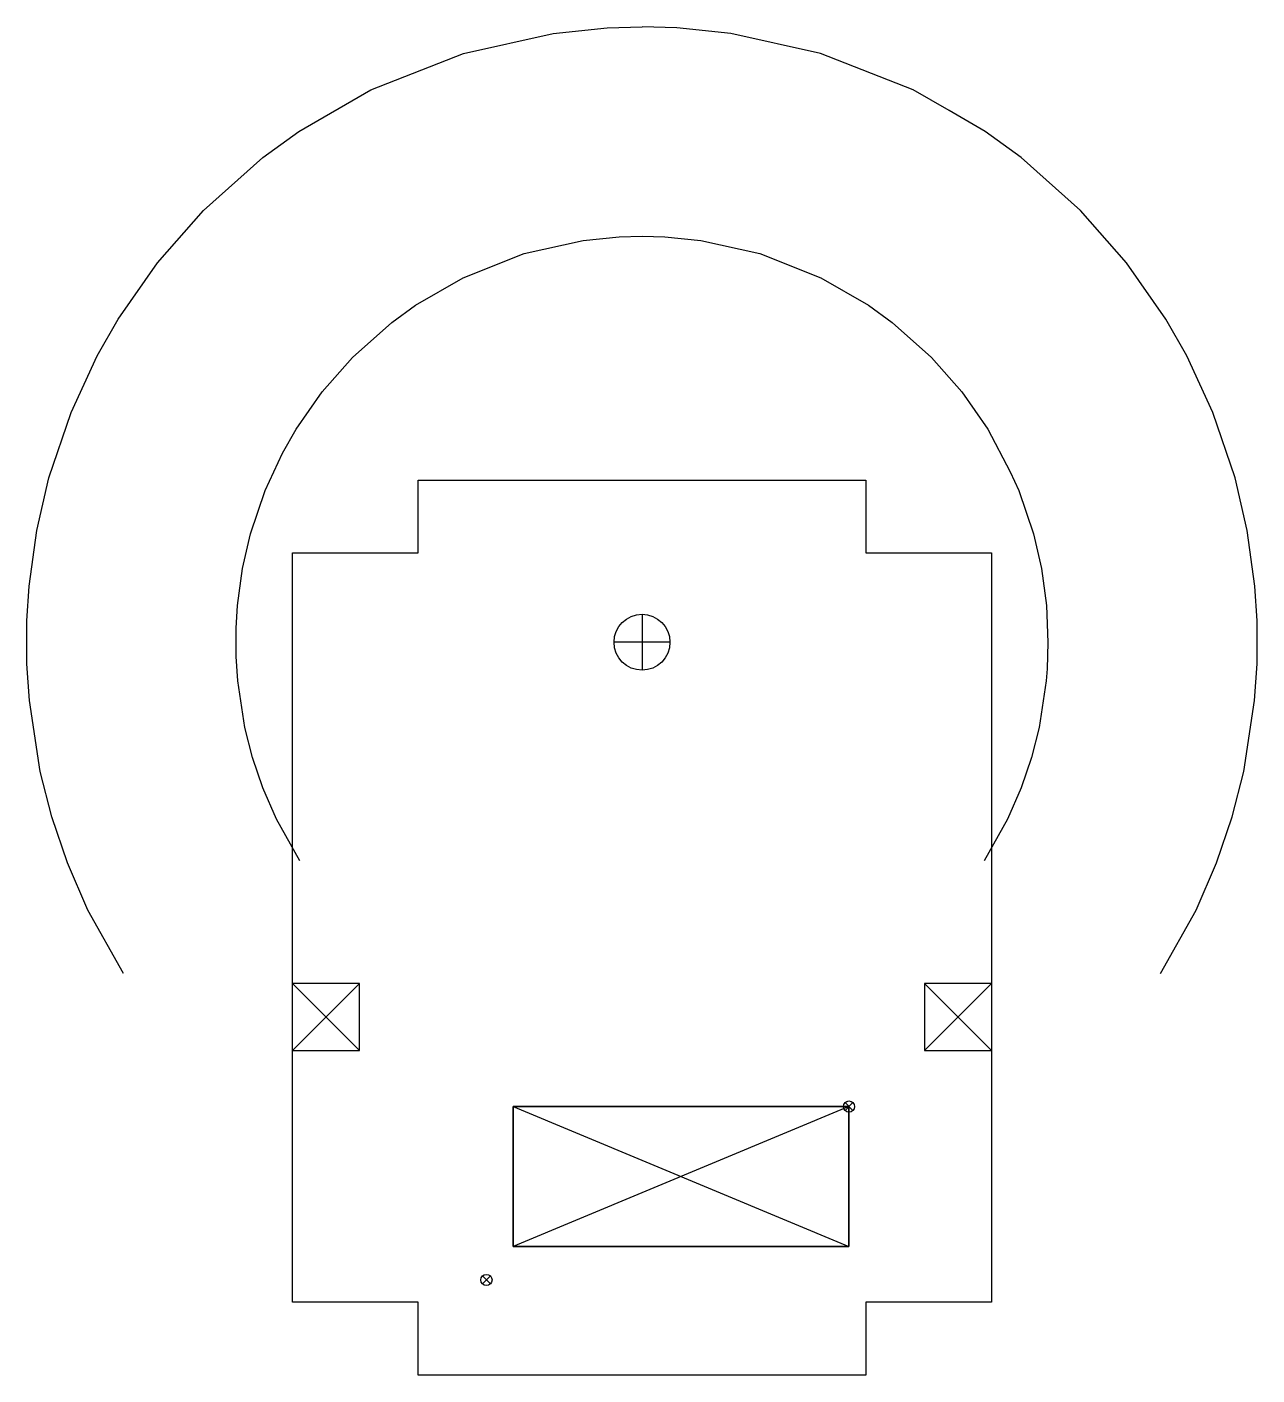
# Model space of a CAD drawing. Header units: millimetres. Extents: x -11 to 11, y -13.1 to 11.
import ezdxf

# ---------------------------------------------------------------- set-up
doc = ezdxf.new("R2010")
doc.units = ezdxf.units.MM
doc.layers.get('0').update_dxf_attribs({"linetype": 'CONTINUOUS'})

msp = doc.modelspace()

# ---------------------------------------------------------------- linework, layer by layer
at = {"color": 171}
for p, q in [((0.622, 10.982), (0, 11)), ((1.589, 10.885), (0.622, 10.982)), ((3.19, 10.527), (1.589, 10.885)), ((4.847, 9.874), (3.19, 10.527)), ((5.489, 9.504), (4.847, 9.874)), ((6.131, 9.133), (5.489, 9.504)), ((6.775, 8.666), (6.131, 9.133)), ((7.839, 7.717), (6.775, 8.666)), ((8.66, 6.783), (7.839, 7.717)), ((-1.049, 7.184), (-0.41, 7.248)), ((-0.41, 7.248), (0, 7.26)), ((0, 7.26), (0.41, 7.248)), ((0.41, 7.248), (1.049, 7.184)), ((-2.106, 6.948), (-1.049, 7.184)), ((1.049, 7.184), (2.106, 6.948)), ((-3.199, 6.517), (-2.106, 6.948)), ((2.106, 6.948), (3.199, 6.517)), ((9.361, 5.776), (8.66, 6.783)), ((-4.047, 6.028), (-3.199, 6.517)), ((3.199, 6.517), (4.047, 6.028)), ((-4.472, 5.719), (-4.047, 6.028)), ((4.047, 6.028), (4.472, 5.719)), ((-5.174, 5.093), (-4.472, 5.719)), ((4.472, 5.719), (5.174, 5.093)), ((9.736, 5.119), (9.361, 5.776)), ((-5.715, 4.477), (-5.174, 5.093)), ((5.174, 5.093), (5.715, 4.477)), ((10.204, 4.109), (9.736, 5.119)), ((-6.179, 3.812), (-5.715, 4.477)), ((5.715, 4.477), (6.179, 3.812)), ((10.601, 2.937), (10.204, 4.109)), ((-6.426, 3.379), (-6.179, 3.812)), ((6.179, 3.812), (6.58, 3.045)), ((-6.734, 2.712), (-6.426, 3.379)), ((6.58, 3.045), (6.734, 2.712)), ((10.817, 1.997), (10.601, 2.937)), ((-6.996, 1.939), (-6.734, 2.712)), ((6.734, 2.712), (6.996, 1.939)), ((-7.139, 1.318), (-6.996, 1.939)), ((6.996, 1.939), (7.139, 1.318)), ((10.954, 1), (10.817, 1.997)), ((-7.23, 0.66), (-7.139, 1.318)), ((7.139, 1.318), (7.23, 0.66)), ((10.993, 0.381), (10.954, 1)), ((-7.256, 0.251), (-7.23, 0.66)), ((7.23, 0.66), (7.256, -0.003)), ((-7.255, -0.256), (-7.256, 0.251)), ((10.993, -0.004), (10.993, 0.381)), ((7.256, -0.003), (7.241, -0.473)), ((10.993, -0.388), (10.993, -0.004)), ((-7.227, -0.689), (-7.255, -0.256)), ((7.241, -0.473), (7.227, -0.689)), ((10.95, -1.044), (10.993, -0.388)), ((-7.098, -1.525), (-7.227, -0.689)), ((7.227, -0.689), (7.098, -1.525)), ((10.755, -2.31), (10.95, -1.044)), ((-6.962, -2.059), (-7.098, -1.525)), ((7.098, -1.525), (6.962, -2.059)), ((-6.778, -2.602), (-6.962, -2.059)), ((6.962, -2.059), (6.778, -2.602)), ((10.548, -3.119), (10.755, -2.31)), ((-6.536, -3.16), (-6.778, -2.602)), ((6.778, -2.602), (6.536, -3.16)), ((10.269, -3.942), (10.548, -3.119)), ((-6.118, -3.909), (-6.536, -3.16)), ((6.536, -3.16), (6.118, -3.909)), ((9.903, -4.788), (10.269, -3.942)), ((9.27, -5.922), (9.903, -4.788))]:
    msp.add_line(p, q, dxfattribs=at)
for points in [[(-9.27, -5.922), (-9.903, -4.788), (-10.269, -3.942), (-10.548, -3.119), (-10.755, -2.31), (-10.95, -1.044), (-10.993, -0.388), (-10.993, 0.381), (-10.954, 1), (-10.817, 1.997), (-10.601, 2.937), (-10.204, 4.109), (-9.736, 5.119), (-9.361, 5.776), (-8.66, 6.783), (-7.839, 7.717), (-6.775, 8.666), (-6.131, 9.133), (-4.847, 9.874), (-3.19, 10.527), (-1.589, 10.885), (-0.622, 10.982), (0, 11)], [(-4, -11.8), (-6.25, -11.8), (-6.25, 1.6), (-4, 1.6), (-4, 2.9), (4, 2.9), (4, 1.6)], [(4, 1.6), (6.25, 1.6), (6.25, -11.8), (4, -11.8), (4, -13.1), (-4, -13.1), (-4, -11.8)], [(0, 0.5), (0, -0.5)], [(0.5, 0), (-0.5, 0)], [(-6.25, -11.8), (-6.25, -7.676)], [(3.7, -8.3), (-2.3, -10.8), (-2.3, -8.3), (3.7, -10.8), (3.7, -8.3), (-2.3, -8.3), (-2.3, -10.8), (3.7, -10.8)], [(3.629, -8.371), (3.771, -8.229)], [(3.629, -8.229), (3.771, -8.371)], [(-2.851, -11.329), (-2.709, -11.471)], [(-2.851, -11.471), (-2.709, -11.329)]]:
    msp.add_lwpolyline(points, dxfattribs=at)
for points in [[(-6.25, -7.3), (-5.05, -7.3), (-5.05, -6.1), (-6.25, -6.1), (-5.05, -7.3), (-5.05, -6.1), (-6.25, -7.3)], [(6.25, -6.1), (5.05, -6.1), (5.05, -7.3), (6.25, -7.3), (5.05, -6.1), (5.05, -7.3), (6.25, -6.1)], [(-2.3, -8.3), (3.7, -8.3), (3.7, -10.8), (-2.3, -10.8)]]:
    msp.add_lwpolyline(points, close=True, dxfattribs=at)
for centre, radius in [((0, 0), 0.5), ((3.7, -8.3), 0.1), ((3.7, -8.3), 0.1), ((-2.78, -11.4), 0.1)]:
    msp.add_circle(centre, radius, dxfattribs=at)

doc.saveas('drawing.dxf')
